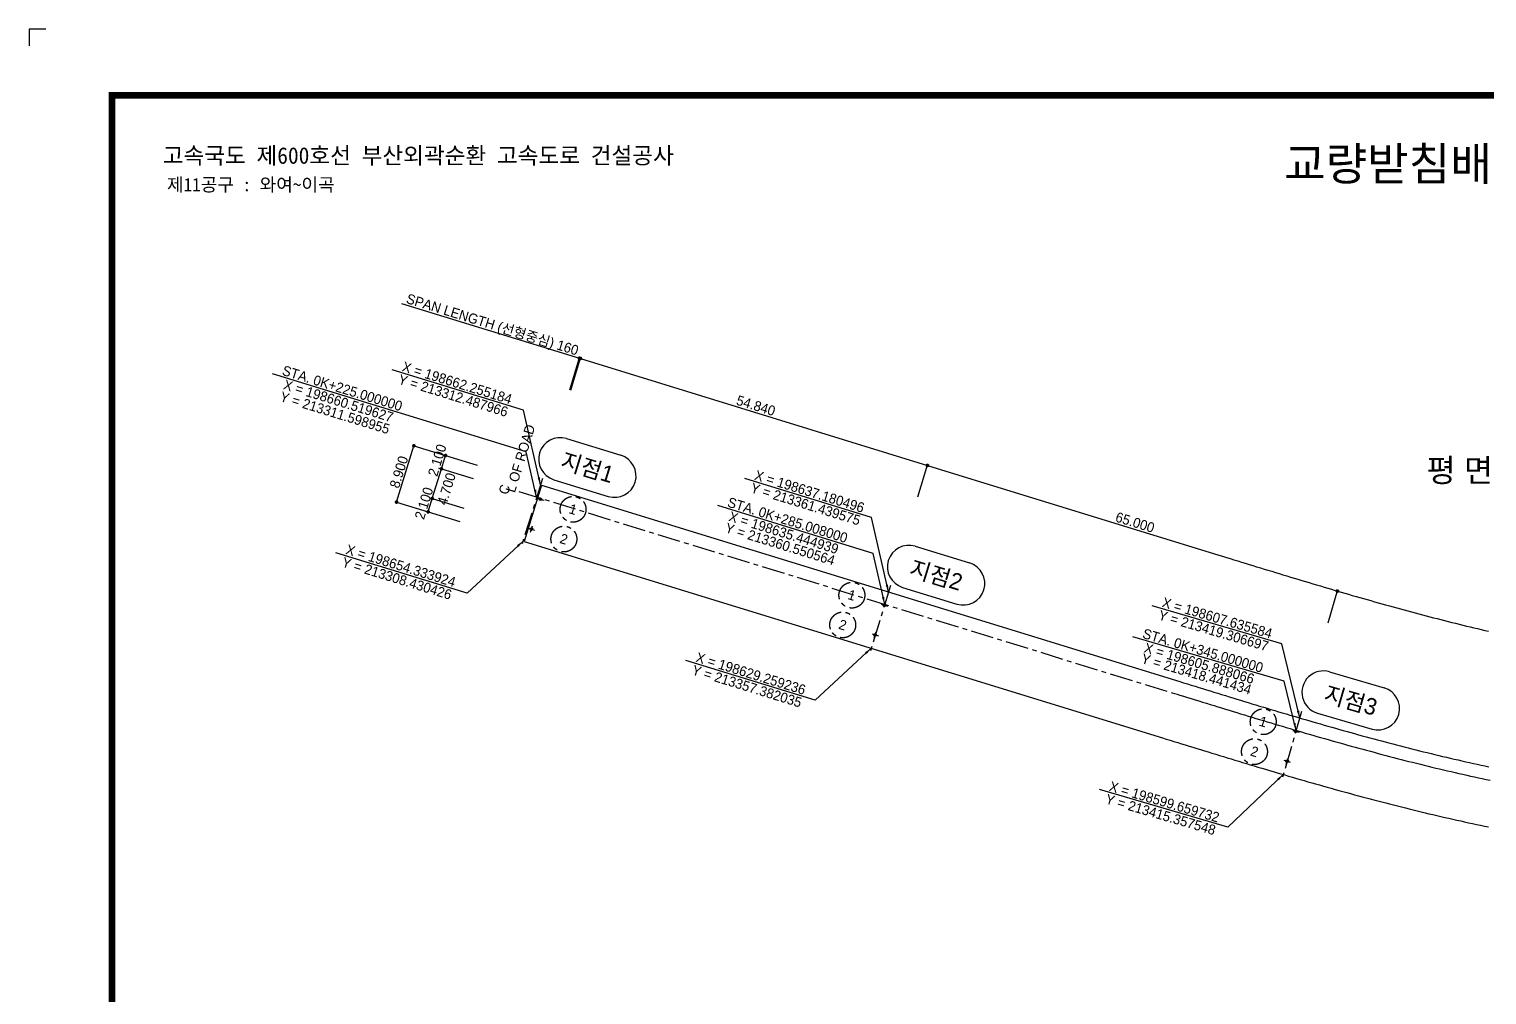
# Model space of a CAD drawing. Header units: feet. Extents: x 0 to 420500, y 0 to 297000.
# Drawn here: x 0 to 220160, y 151147 to 297000 of the extents above; entities that cross this region are included whole.
import ezdxf
from ezdxf.enums import TextEntityAlignment as Align

# ---------------------------------------------------------------- set-up
doc = ezdxf.new("R2010")
doc.units = ezdxf.units.FT
doc.header["$LTSCALE"] = 2750
doc.header["$MEASUREMENT"] = 0
doc.linetypes.add('A-CENTR01', pattern=[2, 1.25, -0.25, 0.25, -0.25])
for name, color, linetype in [('CS-CNTL', 1, 'A-CENTR01'), ('CS-CONC-LEAN', 3, 'CONTINUOUS'), ('CS-CONC-MAJR', 4, 'CONTINUOUS'), ('CS-CONC-REFR', 4, 'A-CENTR01'), ('CS-DIML', 1, 'CONTINUOUS'), ('CS-DIMT', 3, 'CONTINUOUS'), ('CX-BORD-LIN1', 4, 'CONTINUOUS'), ('CX-BORD-LIN2', 3, 'CONTINUOUS'), ('CX-BORD-TEX2', 7, 'CONTINUOUS'), ('CX-BORD-TEX3', 6, 'CONTINUOUS'), ('CX-MISC', 2, 'CONTINUOUS'), ('CZ-TEX1', 6, 'CONTINUOUS'), ('CZ-TEX2', 3, 'CONTINUOUS')]:
    doc.layers.add(name, color=color, linetype=linetype)
doc.styles.add('A_STANDARD', font='')
doc.styles.add('TB_TEXT', font='')
doc.styles.add('TB_WBTXT', font='')
doc.styles.add('TB_WMTXT', font='')
doc.styles.get('A_STANDARD').set_extended_font_data('Dotum')
doc.styles.get('TB_TEXT').set_extended_font_data('DotumChe')
doc.styles.get('TB_WBTXT').set_extended_font_data('Dotum')
doc.styles.get('TB_WMTXT').set_extended_font_data('DotumChe')

# ---------------------------------------------------------------- blocks, each defined once
blk = doc.blocks.new('CXBLKA1-KHCA')
at = {"layer": 'CX-BORD-LIN1', "const_width": 2}
blk.add_lwpolyline([(796, -2.614797267597169e-12), (0, -3.410605131648481e-13), (0, 553.9999999999997), (795.9999999999998, 553.9999999999997)], close=True, dxfattribs=at)
at = {"layer": 'CX-MISC'}
blk.add_lwpolyline([(-20.00200001999224, 573.9999999999997), (-25, 573.9999999999997), (-25, 569.0020000199917)], dxfattribs=at)
at = {"layer": 'CX-BORD-LIN1', "style": 'TB_TEXT'}
for tag, height, p in [('TR_RNUM5', 3, (285.1051166181959, 32.63656332936267)), ('TR_RDAT5', 3.5, (317.5, 32.99999999999977)), ('TR_DGN5', 3.5, (451.1184542177598, 32.99999999999977)), ('TR_CHK5', 3.5, (491.1184542177598, 32.99999999999977)), ('TR_APP5', 3.5, (531.1184542177598, 33)), ('TR_RNUM4', 3, (285.1051166181959, 26.6365633293625)), ('TR_RDAT4', 3.5, (317.5, 26.9999999999996)), ('TR_DGN4', 3.5, (451.1184542177598, 26.9999999999996)), ('TR_CHK4', 3.5, (491.1184542177598, 26.9999999999996)), ('TR_APP4', 3.5, (531.1184542177598, 26.99999999999983)), ('TR_RNUM3', 3, (285.1051166181959, 20.63656332936364)), ('TR_RDAT3', 3.5, (317.5, 21.00000000000068)), ('TR_DGN3', 3.5, (451.1184542177598, 21.00000000000068)), ('TR_CHK3', 3.5, (491.1184542177598, 21.00000000000068)), ('TR_APP3', 3.5, (531.1184542177598, 21.00000000000091)), ('TR_RNUM2', 3, (285.1051166181959, 14.63656332936364)), ('TR_RDAT2', 3.5, (317.5, 15.00000000000068)), ('TR_DGN2', 3.5, (451.1184542177598, 15.00000000000068)), ('TR_CHK2', 3.5, (491.1184542177598, 15.00000000000068)), ('TR_APP2', 3.5, (531.1184542177598, 15.00000000000091)), ('TR_RNUM1', 3, (285.1051166181959, 8.636563329362502)), ('TR_RDAT1', 3.5, (317.5, 8.999999999999602)), ('TR_DGN1', 3.5, (451.1184542177598, 8.999999999999602)), ('TR_CHK1', 3.5, (491.1184542177598, 8.999999999999602)), ('TR_APP1', 3.5, (531.1184542177598, 8.99999999999983))]:
    blk.add_attdef(tag, text='', height=height, dxfattribs=at).set_placement(p, align=Align.MIDDLE_CENTER)
for tag, p in [('TR_RCON5', (342.3033138082338, 32.99999999999977)), ('TR_RCON4', (342.3033138082338, 26.9999999999996)), ('TR_RCON3', (342.3033138082338, 21.00000000000068)), ('TR_RCON2', (342.3033138082338, 15.00000000000068)), ('TR_RCON1', (342.3033138082338, 8.999999999999602))]:
    blk.add_attdef(tag, text='', height=3.5, dxfattribs=at).set_placement(p, align=Align.MIDDLE_LEFT)
at = {"layer": 'CX-BORD-LIN2', "style": 'TB_TEXT'}
blk.add_attdef('TD_VERSION', text='', height=3, rotation=90, dxfattribs=at).set_placement((800.499999405456, 48.01489921212237), align=Align.MIDDLE_CENTER)
at = {"layer": 'CX-BORD-TEX2', "style": 'TB_WMTXT'}
for tag, height, p in [('TB_CNAME', 5, (15.34476638720094, 531.8324131479245)), ('TB_CSCOP', 4, (16.63456755316179, 523.8324131479245))]:
    blk.add_attdef(tag, text='', height=height, dxfattribs=at).set_placement(p, align=Align.BOTTOM_LEFT)
at = {"layer": 'CX-BORD-TEX2', "style": 'TB_WBTXT'}
for tag, height, p in [('TB_MTITIL', 10, (397.9999999999999, 533.3264135606181)), ('TB_STITL', 7, (397.9999999999999, 518.3264135606181))]:
    blk.add_attdef(tag, text='', height=height, dxfattribs=at).set_placement(p, align=Align.MIDDLE_CENTER)
at = {"layer": 'CX-BORD-TEX3', "style": 'TB_TEXT'}
for tag, height, p in [('TD_LNDST', 4.500000000000001, (215, 31.49999999999909)), ('TD_DSECT', 4.500000000000001, (605.5, 31.50000000000023)), ('TD_DDIST', 4.500000000000001, (654.5, 31.50000000000034)), ('TD_DNAME_TOP', 4.500000000000001, (755, 27.95701132476654)), ('TD_CSECT', 4.500000000000001, (605.5, 22.50000000000023)), ('TD_CDIST', 4.500000000000001, (654.5, 22.50000000000028)), ('TD_DNAME_MAIN', 4.500000000000001, (755, 21.47309584254879)), ('TD_CCOMP', 4.500000000000001, (215.0000000000001, 13.59273296473054)), ('TD_HSCAL', 4.500000000000001, (620.8841087955549, 13.74838269424743)), ('TD_VSCAL', 4.500000000000001, (656.8614607241562, 13.74838269424743)), ('TD_DNAME_BOT', 3, (755, 15.24894304459792)), ('TD_FIELD', 4.500000000000001, (180, 5.125020286179335)), ('TD_CSTEP', 4.500000000000001, (250.7440000000001, 5.125020286178881)), ('TD_DWGCODE', 4.500000000000001, (637, 4.79080374170087)), ('TD_DWGNO', 4.500000000000001, (755, 5.001673382306194))]:
    blk.add_attdef(tag, text='', height=height, dxfattribs=at).set_placement(p, align=Align.MIDDLE_CENTER)
for tag, height, width, p in [('TD_DCOMP', 4.500000000000001, 0.95, (215.0000000000001, 22.58754437093)), ('TD_CNAME', 5, 0.78, (65, 7.595640316786557))]:
    blk.add_attdef(tag, text='', height=height, dxfattribs=dict(at, width=width)).set_placement(p, align=Align.MIDDLE_CENTER)
blk = doc.blocks.new('CZDIMD1-2')
at = {"layer": 'CS-DIML', "const_width": 0.5}
blk.add_lwpolyline([(0.25, 0, 1), (-0.25, 0, 1)], format="xyb", close=True, dxfattribs=at)

msp = doc.modelspace()

# ---------------------------------------------------------------- linework, layer by layer
at = {"layer": 'CS-CNTL'}
for p, q in [((77517.42750350176, 229146.1577018175), (74309.49845850188, 218728.9032058175)), ((73935.00608550187, 227162.6363928175), (173217.7270725018, 196589.1369698175)), ((130081.5556955019, 212959.3597678175), (126873.6266505019, 202542.1052718175)), ((192189.2946855018, 193923.5363358175), (189123.7129665018, 183463.5072378175))]:
    msp.add_line(p, q, dxfattribs=at)
msp.add_lwpolyline([(173217.7270725018, 196589.1369698175), (173791.1547295018, 196412.5563308175), (174364.5872105018, 196235.9913588175), (174938.0293395019, 196059.4577228175), (175511.4859365018, 195882.9710908175), (176084.9618175018, 195706.5471328175), (176658.4617955019, 195530.2015198175), (177231.9906735019, 195353.9499258175), (177805.5532505019, 195177.8080258175), (178379.1543145018, 195001.7914988175), (178952.7986435018, 194825.9160268175), (179526.4910045018, 194650.1972948175), (180100.2361505018, 194474.6509908175), (180674.0388215019, 194299.2928108175), (181247.9037405018, 194124.1384498175), (181821.8356165019, 193949.2036138175), (182395.8391385018, 193774.5040098175), (182969.9189765018, 193600.0553528175), (183544.0797795018, 193425.8733638175), (184118.3261755018, 193251.9737698175), (184692.6627695018, 193078.3723048175), (185267.0941405018, 192905.0847108175), (185841.6248435018, 192732.1267368175), (186416.2594055019, 192559.5141398175), (186991.0023265018, 192387.2626858175), (187565.8580735018, 192215.3881498175), (188140.8310865018, 192043.9063138175), (188715.9257705018, 191872.8329718175), (189291.1464985018, 191702.1839258175), (189866.4976085018, 191531.9749898175), (190441.9834025018, 191362.2219858175), (191017.6081425018, 191192.9407478175), (191593.3760555019, 191024.1471208175), (192169.2913255019, 190855.8569628175), (192745.3580975018, 190688.0861398175), (193321.5804725018, 190520.8505328175), (193897.9625065018, 190354.1660338175), (194474.5082125019, 190188.0485478175), (195051.2215555018, 190022.5139938175), (195628.1064525018, 189857.5783008175), (196205.1667715018, 189693.2574158175), (196782.4063295019, 189529.5672938175), (197359.8288925018, 189366.5239088175), (197937.4381725019, 189204.1432468175), (198515.2378265018, 189042.4413088175), (199093.2314575019, 188881.4341078175), (199671.4226085019, 188721.1376768175), (200249.8147675018, 188561.5680598175), (200828.4113585018, 188402.7413178175), (201407.2157475018, 188244.6735268175), (201986.2312365018, 188087.3807788175), (202565.4610635019, 187930.8791808175), (203144.9084025018, 187775.1848578175), (203724.5763595018, 187620.3139488175), (204304.4679725019, 187466.2826118175), (204884.5862115019, 187313.1070198175), (205464.9339745018, 187160.8033608175), (206045.5140895018, 187009.3878438175), (206626.3293085018, 186858.8766908175), (207207.3823115018, 186709.2861438175), (207788.6756995018, 186560.6324598175), (208370.2119985018, 186412.9319138175), (208951.9936545019, 186266.2007998175), (209534.0230335018, 186120.4554258175), (210116.3024215018, 185975.7121208175), (210698.8340195018, 185831.9872298175), (211281.6199445018, 185689.2971138175), (211864.6622295019, 185547.6581538175), (212447.9628185019, 185407.0867478175), (213031.5235695018, 185267.5993098175), (213615.3462485018, 185129.2122748175), (214199.4325305019, 184991.9420918175), (214783.7840005019, 184855.8052278175), (215368.4021465018, 184720.8181708175), (215953.2883625019, 184586.9974218175), (216538.4439465018, 184454.3595008175), (217123.8700985018, 184322.9209458175), (217709.5679165018, 184192.6983108175), (218295.5384005018, 184063.7081688175), (218881.7824485018, 183935.9671058175), (219468.3008515018, 183809.4917298175), (220055.0942995019, 183684.2986598175), (220642.1633735019, 183560.4045368175)], dxfattribs=at)
at = {"layer": 'CS-CONC-LEAN'}
for p, q in [((76757.99453850184, 226136.3634278175), (77713.70595950179, 225842.0580108175)), ((75374.75907850184, 221644.5197468175), (76330.4704995018, 221350.2143298175)), ((75705.46208050183, 221019.5113268175), (75999.7674975018, 221975.2227488175)), ((128691.3531925018, 210143.8070698175), (129647.0646145018, 209849.5016528175)), ((127308.1177325018, 205651.9633878175), (128263.8291545018, 205357.6579708175)), ((127638.8207345018, 205026.9549678175), (127933.1261515018, 205982.6663898175)), ((190837.6141465018, 191089.2886898175), (191797.2498435018, 190808.0426598175)), ((189515.7578085018, 186579.0009138175), (190475.3935055018, 186297.7548838175)), ((189854.9526425018, 185958.5600498175), (190136.1986715018, 186918.1957468175))]:
    msp.add_line(p, q, dxfattribs=at)
for centre in [(77235.85024850187, 225989.2107198175), (75852.61478950176, 221497.3670378175), (129169.2089035019, 209996.6543608175), (127785.9734435019, 205504.8106788175), (191317.4319945019, 190948.6656748175), (189995.5756575018, 186438.3778988175)]:
    msp.add_circle(centre, 200, dxfattribs=at)
for points in [[(76757.99453850184, 226136.3634278175), (76886.63598050177, 226044.4320448175), (76757.99453850184, 226136.3634278175), (76916.06652250187, 226140.0031868175)], [(77713.70595950179, 225842.0580108175), (77555.63397550187, 225838.4182528175), (77713.70595950179, 225842.0580108175), (77585.06451750186, 225933.9893948175)], [(75374.75907850184, 221644.5197468175), (75503.40052050177, 221552.5883628175), (75374.75907850184, 221644.5197468175), (75532.83106250176, 221648.1595048175)], [(75705.46208050183, 221019.5113268175), (75701.8223225018, 221177.5833108175), (75705.46208050183, 221019.5113268175), (75797.39346450183, 221148.1527698175)], [(75999.7674975018, 221975.2227488175), (75907.83611450181, 221846.5813058175), (75999.7674975018, 221975.2227488175), (76003.40725650184, 221817.1507648175)], [(76330.4704995018, 221350.2143298175), (76172.39851550176, 221346.5745708175), (76330.4704995018, 221350.2143298175), (76201.82905750186, 221442.1457128175)], [(128691.3531925018, 210143.8070698175), (128819.9946345019, 210051.8756858175), (128691.3531925018, 210143.8070698175), (128849.4251765019, 210147.4468278175)], [(129647.0646145018, 209849.5016528175), (129488.9926295019, 209845.8618938175), (129647.0646145018, 209849.5016528175), (129518.4231715018, 209941.4330358175)], [(127308.1177325018, 205651.9633878175), (127436.7591745019, 205560.0320038175), (127308.1177325018, 205651.9633878175), (127466.1897165019, 205655.6031458175)], [(127638.8207345018, 205026.9549678175), (127635.1809765018, 205185.0269518175), (127638.8207345018, 205026.9549678175), (127730.7521185018, 205155.5964108175)], [(127933.1261515018, 205982.6663898175), (127841.1947685018, 205854.0249478175), (127933.1261515018, 205982.6663898175), (127936.7659105018, 205824.5944058175)], [(128263.8291545018, 205357.6579708175), (128105.7571705019, 205354.0182118175), (128263.8291545018, 205357.6579708175), (128135.1877115018, 205449.5893538175)], [(190837.6141465018, 191089.2886898175), (190967.4971995018, 190999.1199998175), (190837.6141465018, 191089.2886898175), (190995.6218025018, 191095.0835698175)], [(191797.2498435018, 190808.0426598175), (191639.2421875019, 190802.2477798175), (191797.2498435018, 190808.0426598175), (191667.3667905019, 190898.2113498175)], [(189515.7578085018, 186579.0009138175), (189645.6408615018, 186488.8322238175), (189515.7578085018, 186579.0009138175), (189673.7654645018, 186584.7957938175)], [(189854.9526425018, 185958.5600498175), (189849.1577625019, 186116.5677058175), (189854.9526425018, 185958.5600498175), (189945.1213315018, 186088.4431028175)], [(190136.1986715018, 186918.1957468175), (190046.0299825019, 186788.3126938175), (190136.1986715018, 186918.1957468175), (190141.9935525018, 186760.1880908175)], [(190475.3935055018, 186297.7548838175), (190317.3858495018, 186291.9600038175), (190475.3935055018, 186297.7548838175), (190345.5104525018, 186387.9235728175)]]:
    msp.add_solid(points, dxfattribs=at)
at = {"layer": 'CS-CONC-MAJR'}
for p, q in [((77376.03591350187, 228143.3574138175), (74756.7177025018, 219637.5257608175)), ((77376.03591350187, 228143.3574138175), (173791.6226355018, 198452.7742418175)), ((74756.7177025018, 219637.5257608175), (171172.3044245018, 189946.9425888175))]:
    msp.add_line(p, q, dxfattribs=at)
for points in [[(173791.6226355018, 198452.7742418175), (174365.0248325018, 198276.2014428175), (174938.3809355018, 198099.6599888175), (175511.6957625018, 197923.1655418175), (176084.9741335018, 197746.7337598175), (176658.2208605018, 197570.3802988175), (177231.4407475018, 197394.1208098175), (177804.6385935019, 197217.9709448175), (178377.8191875018, 197041.9463518175), (178950.9873085018, 196866.0626778175), (179524.1477235018, 196690.3355688175), (180097.3051865018, 196514.7806718175), (180670.4644395018, 196339.4136298175), (181243.6302045018, 196164.2500898175), (181816.8071925018, 195989.3056978175), (182390.0000925018, 195814.5960998175), (182963.2135765018, 195640.1369448175), (183536.4522935018, 195465.9438818175), (184109.7208735019, 195292.0325618175), (184683.0239215018, 195118.4186408175), (185256.3660185018, 194945.1177738175), (185829.7517215018, 194772.1456218175), (186403.1855585019, 194599.5178478175), (186976.6720305018, 194427.2501198175), (187550.2156075018, 194255.3581078175), (188123.8207305018, 194083.8574888175), (188697.4918075018, 193912.7639438175), (189271.2332125019, 193742.0931578175), (189845.0492875018, 193571.8608238175), (190418.9443365019, 193402.0826378175), (190992.9226245019, 193232.7743028175), (191566.9883825018, 193063.9515308175), (192141.1457985018, 192895.6300378175), (192715.3990195019, 192727.8255488175), (193289.7521515018, 192560.5537928175), (193864.2092565019, 192393.8305118175), (194438.7743495018, 192227.6714508175), (195013.4514035018, 192062.0923678175), (195588.2443395018, 191897.1090248175), (196163.1570325019, 191732.7371948175), (196738.1933055018, 191568.9926618175), (197313.3569325018, 191405.8912148175), (197888.6516315019, 191243.4486578175), (198464.0810695018, 191081.6807988175), (199039.6488555018, 190920.6034608175), (199615.3585445018, 190760.2324758175), (200191.2136325019, 190600.5836838175), (200767.2175545018, 190441.6729388175), (201343.3736875018, 190283.5161048175), (201919.6853445019, 190126.1290568175), (202496.1557785019, 189969.5276808175), (203072.7881735018, 189813.7278748175), (203649.5856505018, 189658.7455478175), (204226.5512645019, 189504.5966228175), (204803.6879985018, 189351.2970328175), (205380.9987685018, 189198.8627228175), (205958.4864185018, 189047.3096518175), (206536.1537215018, 188896.6537898175), (207114.0033735018, 188746.9111208175), (207692.0379985018, 188598.0976388175), (208270.2601425018, 188450.2293538175), (208848.6722755018, 188303.3222868175), (209427.2767865018, 188157.3924728175), (210006.0759855018, 188012.4559578175), (210585.0720995018, 187868.5288028175), (211164.2672745018, 187725.6270808175), (211743.6635695018, 187583.7668778175), (212323.2629605018, 187442.9642948175), (212903.0673355018, 187303.2354438175), (213483.0784935018, 187164.5964508175), (214063.2981445019, 187027.0634538175), (214643.7279065019, 186890.6526068175), (215224.3693065018, 186755.3800728175), (215805.2237765018, 186621.2620298175), (216386.2926545019, 186488.3146708175), (216967.5771825018, 186356.5541978175), (217549.0785025018, 186225.9968278175), (218130.7976605018, 186096.6587888175), (218712.7355985019, 185968.5563248175), (219294.8931605018, 185841.7056868175), (219877.2710845019, 185716.1231438175), (220459.8700045019, 185591.8249718175)], [(171172.3044245018, 189946.9425888175), (171745.8228215019, 189770.3340078175), (172319.5275265018, 189593.6852168175), (172893.4233695018, 189417.0119068175), (173467.5151805019, 189240.3297828175), (174041.8077945018, 189063.6545668175), (174616.3060425018, 188887.0019978175), (175191.0147555019, 188710.3878318175), (175765.9387585018, 188533.8278388175), (176341.0828765018, 188357.3378108175), (176916.4519255018, 188180.9335558175), (177492.0507145019, 188004.6308998175), (178067.8840455018, 187828.4456888175), (178643.9567105018, 187652.3937878175), (179220.2734895018, 187476.4910798175), (179796.8391515019, 187300.7534698175), (180373.6584515019, 187125.1968828175), (180950.7361285018, 186949.8372638175), (181528.0769065018, 186774.6905808175), (182105.6854925018, 186599.7728198175), (182683.5665715018, 186425.0999918175), (183261.7248125018, 186250.6881298175), (183840.1648595019, 186076.5532878175), (184418.8913345018, 185902.7115448175), (184997.9088365019, 185729.1790018175), (185577.2219385018, 185555.9717848175), (186156.8351845018, 185383.1060418175), (186736.7530915018, 185210.5979488175), (187316.9801485018, 185038.4637018175), (187897.5208115019, 184866.7195278175), (188478.3795055018, 184695.3816748175), (189059.5606195019, 184524.4664168175), (189641.0685085019, 184353.9900578175), (190222.9074935018, 184183.9689258175), (190805.0818545019, 184014.4193738175), (191387.5958325018, 183845.3577858175), (191970.4536295019, 183676.8005708175), (192553.6594055018, 183508.7641658175), (193137.2172745018, 183341.2650378175), (193721.1313085018, 183174.3196798175), (194305.4055325019, 183007.9446148175), (194890.0439245019, 182842.1563948175), (195475.0504115018, 182676.9716018175), (196060.4288715018, 182512.4068438175), (196646.1831325018, 182348.4787638175), (197232.3169655018, 182185.2040308175), (197818.8340895018, 182022.5993458175), (198405.7381665019, 181860.6814408175), (198993.0328015018, 181699.4670768175), (199580.7215415018, 181538.9730478175), (200168.8078705019, 181379.2161778175), (200757.2952125019, 181220.2133228175), (201346.1869285018, 181061.9813708175), (201935.4863135018, 180904.5372398175), (202525.1965985019, 180747.8978828175), (203115.3209445018, 180592.0802818175), (203705.8624445018, 180437.1014528175), (204296.8241215018, 180282.9784458175), (204888.2089255018, 180129.7283398175), (205480.0197345018, 179977.3682498175), (206072.2593495018, 179825.9153228175), (206664.9304965019, 179675.3867378175), (207258.0358235019, 179525.7997088175), (207851.5778995019, 179377.1714808175), (208445.5592105018, 179229.5193338175), (209039.9821615019, 179082.8605808175), (209634.8490745018, 178937.2125688175), (210230.1621855018, 178792.5926758175), (210825.9236425018, 178649.0183168175), (211422.1355065019, 178506.5069378175), (212018.7997475018, 178365.0760198175), (212615.9182445018, 178224.7430768175), (213213.4927825019, 178085.5256558175), (213811.5250545018, 177947.4413378175), (214410.0166555018, 177810.5077378175), (215008.9690815018, 177674.7425028175), (215608.3837325019, 177540.1633148175), (216208.2619065018, 177406.7878878175), (216808.6047985018, 177274.6339708175), (217409.4134995018, 177143.7193428175), (218010.6889975019, 177014.0618178175), (218612.4321695018, 176885.6792428175), (219214.6437885019, 176758.5894968175), (219817.3245145018, 176632.8104908175), (220420.4748965019, 176508.3601678175)]]:
    msp.add_lwpolyline(points, dxfattribs=at)
at = {"layer": 'CS-CONC-REFR'}
for centre in [(82145.81767750182, 224477.2166398175), (80762.58221850183, 219985.3729578175), (124259.2414745018, 211508.6484408175), (122876.0060145018, 207016.8047588175), (186387.3036015019, 192393.5671498175), (185065.4472635018, 187883.2793738175)]:
    msp.add_circle(centre, 1950, dxfattribs=at)
at = {"layer": 'CS-DIML'}
for p, q in [((56258.51803350181, 255573.1854038175), (83109.23042650172, 247304.6747138175)), ((81637.70334150176, 242526.1176058175), (83182.80678050173, 247543.6025688175)), ((81790.61716850172, 242479.0287388175), (83335.7206075018, 247496.5137028175)), ((83109.23042650172, 247304.6747138175), (83262.14425350178, 247257.5858468175)), ((83262.14425350178, 247257.5858468175), (135673.3586185018, 231117.8767798175)), ((75087.16765621041, 233155.8211113892), (36753.40446362134, 244960.4662224429)), ((74648.37439450179, 239446.7334288175), (54843.38328065176, 245545.5578603584)), ((77223.1220865018, 228190.4462808175), (74648.37439450179, 239446.7334288175)), ((55489.5754415018, 225570.7229668175), (58108.89365250187, 234076.5546198175)), ((58108.89365250187, 234076.5546198175), (62887.45076150179, 232605.0275348175)), ((62269.40938550187, 230598.0335498175), (62887.45076150179, 232605.0275348175)), ((62887.45076150179, 232605.0275348175), (67666.00786950183, 231133.5004508175)), ((76649.2265235018, 226326.8090078175), (75087.16765621041, 233155.8211113892)), ((134201.8315335017, 226339.3196708175), (135746.9349725018, 231356.8046348175)), ((60886.17392550188, 226106.1898678175), (62269.40938550187, 230598.0335498175)), ((62269.40938550187, 230598.0335498175), (67047.9664935018, 229126.5064648175)), ((127212.5025865019, 223259.9354948175), (108066.897477584, 229155.7060874893)), ((135673.3586185018, 231117.8767798175), (179677.7309745018, 217567.0026748175)), ((55489.5754415018, 225570.7229668175), (60268.13254950184, 224099.1958818175)), ((60268.13254950184, 224099.1958818175), (60886.17392550188, 226106.1898678175)), ((60886.17392550188, 226106.1898678175), (65664.7310345018, 224634.6627828175)), ((127457.2367382377, 217817.4111853967), (104000.9772121599, 225040.6211256003)), ((60268.13254950184, 224099.1958818175), (65046.68965850188, 222627.6687978175)), ((129787.2502785018, 212003.6483468175), (127212.5025865019, 223259.9354948175)), ((74603.80387550185, 219684.6146278175), (66142.94784350181, 211826.6733418175)), ((66142.94784350181, 211826.6733418175), (46337.95672965178, 217925.4977733583)), ((129213.3547155018, 210140.0110738175), (127457.2367382377, 217817.4111853967)), ((196192.0360335017, 207338.8147168175), (197668.5776865018, 212376.9021268175)), ((189180.0502745018, 204184.0321378175), (169622.8248317273, 209915.7822339522)), ((189557.9926754995, 198502.6165777434), (166714.6599389517, 205197.4452993255)), ((127167.9320675018, 203497.8166938175), (118707.0760365018, 195639.8754078175)), ((191908.0486565018, 192963.9006388175), (189180.0502745018, 204184.0321378175)), ((118707.0760365018, 195639.8754078175), (99203.37061918296, 201645.9207739038)), ((191359.6188995019, 191092.6110298175), (189557.9926754995, 198502.6165777434)), ((189404.9589955019, 184423.1429348175), (181052.0400295018, 176450.5604938175)), ((181052.0400295018, 176450.5604938175), (161636.2831413771, 182140.8495753817))]:
    msp.add_line(p, q, dxfattribs=at)
for points in [[(179677.7309745018, 217567.0026748175), (180250.9373295018, 217390.4901828175), (180823.7058995018, 217214.1296348175), (181396.0414895017, 217037.9366428175), (181967.9488925018, 216861.9267858175), (182539.4328865018, 216686.1156058175), (183110.4982335018, 216510.5186118175), (183681.1496755017, 216335.1512778175), (184251.3919385017, 216160.0290428175), (184821.2297285018, 215985.1673138175), (185390.6677275018, 215810.5814628175), (185959.7105965018, 215636.2868328175), (186528.3629745018, 215462.2987288175), (187096.6294725018, 215288.6324278175), (187664.5146765017, 215115.3031738175), (188232.0231465017, 214942.3261808175), (188799.1594105018, 214769.7166288175), (189365.9279705018, 214597.4896698175), (189932.3332945018, 214425.6604258175), (190498.3798185018, 214254.2439858175), (191064.0719465017, 214083.2554128175), (191629.4140475017, 213912.7097398175), (192194.4104515018, 213742.6219678175), (192759.0654555018, 213573.0070728175), (193323.3833165017, 213403.8800018175), (193887.3682515018, 213235.2556728175), (194451.0244365018, 213067.1489768175), (195014.3560075017, 212899.5747768175), (195577.3670565018, 212732.5479108175), (196140.0616305018, 212566.0831888175), (196702.4437315018, 212400.1953928175), (197264.5173165018, 212234.8992808175), (197598.2661795018, 212136.9932018175)], [(197598.2661795018, 212136.9932018175), (198159.8560365017, 211972.6707048175), (198721.1474135017, 211808.9780518175), (199282.1440875018, 211645.9299108175), (199842.8497885017, 211483.5409218175), (200403.2681885017, 211321.8256998175), (200963.4029075018, 211160.7988378175), (201523.2575125018, 211000.4749028175), (202082.8355095017, 210840.8684388175), (202642.1403505018, 210681.9939638175), (203201.1754275018, 210523.8659758175), (203759.9440725017, 210366.4989468175), (204318.4495585018, 210209.9073268175), (204876.6950935018, 210054.1055428175), (205434.6838255017, 209899.1079978175), (205992.4188365018, 209744.9290738175), (206549.9031425018, 209591.5831298175), (207107.1396955018, 209439.0845018175), (207664.1313765018, 209287.4475038175), (208220.8810025018, 209136.6864298175), (208777.3913165018, 208986.8155498175), (209333.6649925017, 208837.8491108175), (209889.7046335018, 208689.8013428175), (210445.5127675018, 208542.6864488175), (211001.0918495017, 208396.5186138175), (211556.4442605018, 208251.3119998175), (212111.5723025018, 208107.0807488175), (212666.4782045018, 207963.8389808175), (213221.1641115018, 207821.6007938175), (213775.6320945018, 207680.3802658175), (214329.8841415017, 207540.1914528175), (214883.9221575018, 207401.0483908175), (215437.7479685018, 207262.9650928175), (215991.3633145017, 207125.9555528175), (216544.7698505018, 206990.0337408175), (217097.9691485018, 206855.2136098175), (217650.9626895018, 206721.5090868175), (218203.7518715018, 206588.9340818175), (218756.3379995017, 206457.5024798175), (219308.7222915017, 206327.2281468175), (219860.9058735018, 206198.1249268175), (220412.8897805018, 206070.2066418175)]]:
    msp.add_lwpolyline(points, dxfattribs=at)
for points in [[(77223.1220865018, 228190.4462808175), (77156.56193350186, 229303.6312858175), (77223.1220865018, 228190.4462808175), (76799.12680450187, 229221.8720468175)], [(76649.2265235018, 226326.8090078175), (76582.66637050186, 227439.9940138175), (76649.2265235018, 226326.8090078175), (76225.23124150187, 227358.2347748175)], [(74603.80387550185, 219684.6146278175), (73673.03745750186, 219070.3793408175), (74603.80387550185, 219684.6146278175), (73922.56060050183, 218801.7110588175)], [(129787.2502785018, 212003.6483468175), (129720.6901255018, 213116.8333518175), (129787.2502785018, 212003.6483468175), (129363.2549965018, 213035.0741128175)], [(129213.3547155018, 210140.0110738175), (129146.7945625018, 211253.1960798175), (129213.3547155018, 210140.0110738175), (128789.3594335018, 211171.4368408175)], [(127167.9320675018, 203497.8166938175), (126237.1656505018, 202883.5814068175), (127167.9320675018, 203497.8166938175), (126486.6887925018, 202614.9131248175)], [(191908.0486565018, 192963.9006388175), (191826.3153655018, 194076.0745368175), (191908.0486565018, 192963.9006388175), (191470.0283335019, 193989.4489348175)], [(191359.6188995019, 191092.6110298175), (191277.8856085018, 192204.7849278175), (191359.6188995019, 191092.6110298175), (190921.5985765018, 192118.1593258175)], [(189404.9589955019, 184423.1429348175), (188482.6547915018, 183796.2728798175), (189404.9589955019, 184423.1429348175), (188735.8182805018, 183531.0320598175)]]:
    msp.add_solid(points, dxfattribs=at)
at = {"layer": 'CZ-TEX2'}
for p, q in [((81156.25093182875, 235168.6578951706), (89375.36915782874, 232637.6313091707)), ((79243.26572082867, 228956.5336541706), (87462.38394782867, 226425.5070681706)), ((133826.4550269051, 218907.1291478666), (142045.573252905, 216376.1025618665)), ((131913.4698159051, 212695.0049068666), (140132.5880429051, 210163.9783208666)), ((196391.3499759284, 199944.9439847451), (204644.2169699284, 197526.2281327451)), ((194563.2507859283, 193707.3119537451), (202816.1177799284, 191288.5961017451))]:
    msp.add_line(p, q, dxfattribs=at)
for centre, start, end in [((80199.7583258287, 232062.5957751707), 72.88410818344971, 252.8841081834497), ((88418.8765528287, 229531.5691881707), 252.8841081834497, 72.88410818344971), ((132869.962421905, 215801.0670278665), 72.88410818344971, 252.8841081834497), ((141089.0806479051, 213270.0404418666), 252.8841081834497, 72.88410818344971), ((195477.3003809283, 196826.1279687451), 73.66541430015997, 253.66541430016), ((203730.1673749284, 194407.4121177451), 253.66541430016, 73.66541430015997)]:
    msp.add_arc(centre, 3250, start, end, dxfattribs=at)

# ---------------------------------------------------------------- block references
at = {"layer": 'CS-DIML', "xscale": 550.0000000000018, "yscale": 550.0000000000018, "zscale": 550.0000000000018, "rotation": 10.00718499999998}
for p in [(83109.23042650172, 247304.6747138175), (83262.14425350178, 247257.5858468175), (83262.14425350178, 247257.5858468175), (58108.89365250187, 234076.5546198175), (62887.45076150179, 232605.0275348175), (135673.3586185018, 231117.8767798175), (135673.3586185018, 231117.8767798175), (62269.40938550187, 230598.0335498175), (62269.40938550187, 230598.0335498175), (55489.5754415018, 225570.7229668175), (60886.17392550188, 226106.1898678175), (60886.17392550188, 226106.1898678175), (60268.13254950184, 224099.1958818175), (197598.2661795018, 212136.9932018175), (197598.2661795018, 212136.9932018175)]:
    msp.add_blockref('CZDIMD1-2', p, dxfattribs=at)
at = {"layer": 'CX-MISC'}
ref = msp.add_blockref('CXBLKA1-KHCA', (12500, 10000.0000000002), dxfattribs=dict(at, xscale=500, yscale=500, zscale=500))
ref.add_attrib('TB_MTITIL', '교량받침배치도', dxfattribs={"layer": 'CX-BORD-TEX2', "height": 5000, "style": 'TB_WBTXT'}).set_placement((211500, 276663.2067803061), align=Align.MIDDLE_CENTER)
ref.add_attrib('TB_CNAME', '고속국도 제600호선 부산외곽순환 고속도로 건설공사', dxfattribs={"layer": 'CX-BORD-TEX2', "height": 2500, "style": 'TB_WMTXT'}).set_placement((20172.3831935972, 275916.2065739604), align=Align.BOTTOM_LEFT)
ref.add_attrib('TB_CSCOP', '제11공구 : 와여~이곡', dxfattribs={"layer": 'CX-BORD-TEX2', "height": 2000, "style": 'TB_WMTXT'}).set_placement((20817.28377658874, 271916.2065739604), align=Align.BOTTOM_LEFT)

# ---------------------------------------------------------------- texts
at = {"layer": 'CS-CONC-REFR', "style": 'A_STANDARD'}
for s, rotation, p in [('1', 342.884108, (81925.08861550177, 223760.4330738175)), ('2', 342.884108, (80541.85315550189, 219268.5893918175)), ('1', 342.884108, (124038.5124115018, 210791.8648748175)), ('2', 342.884108, (122655.2769515018, 206300.0211928175)), ('1', 343.665414, (186176.3690795018, 191673.8403768175)), ('2', 343.665414, (184854.5127415018, 187163.5526008175))]:
    msp.add_text(s, height=1500, rotation=rotation, dxfattribs=at).set_placement(p, align=Align.CENTER)
at = {"layer": 'CS-DIMT', "style": 'A_STANDARD'}
for s, rotation, p in [('SPAN LENGTH (선형중심) 160', 342.884108, (69757.45058450173, 251677.8579138175)), ('X = 198662.255184', 342.884108, (64418.03633488691, 242858.6879525982)), ('STA. 0K+225.000000', 342.884108, (47078.397224513, 242042.5338452003)), ('Y = 213312.487966', 342.884108, (63829.42550088698, 240947.2651085982)), ('Y = 213311.598955', 342.884108, (45966.21662931808, 238337.942209035)), ('X = 198660.519627', 342.884108, (46489.78639151307, 240131.1110022003)), ('54.840', 342.884108, (109541.3277905018, 239426.6591688175)), ('2.100', 432.884108, (62339.50221750187, 231675.1068968175)), ('8.900', 432.884108, (56560.30669150187, 229897.2151478175)), ('4.700', 432.884108, (63745.01813154377, 227339.144282289)), ('X = 198637.180496', 342.884108, (117641.5505317599, 226468.8361795368)), ('2.100', 432.884108, (60338.22538250184, 225176.2692288175)), ('Y = 213361.439575', 342.884108, (117052.9396977599, 224557.4133355368)), ('STA. 0K+285.008000', 342.884108, (114331.4556275734, 222140.5025646163)), ('Y = 213360.550564', 342.884108, (113204.5388902593, 218508.356405734)), ('X = 198635.444939', 342.884108, (113742.8447935734, 220229.0797216163)), ('65.000', 342.884108, (166807.5561775018, 221791.8785828175)), ('X = 198654.333924', 342.884108, (55912.60978388693, 215238.6278655982)), ('Y = 213308.430426', 342.884108, (55323.99894988688, 213327.2050225982)), ('Y = 213419.306697', 343.665414, (178670.7336377437, 205440.4501495796)), ('X = 198607.635584', 343.665414, (179233.2256957436, 207359.7215435795)), ('STA. 0K+345.000000', 343.665414, (177078.4815023027, 202420.5752115014)), ('X = 198629.259236', 342.884108, (108778.0236733315, 198959.0508658624)), ('Y = 213418.441434', 343.665414, (176087.036144777, 198882.5563346478)), ('X = 198605.888066', 343.665414, (176515.9894443026, 200501.3038175015)), ('Y = 213357.382035', 342.884108, (108189.4128393315, 197047.6280228624)), ('X = 198599.659732', 343.665414, (171246.6840053082, 179584.7888847181)), ('Y = 213415.357548', 343.665414, (170684.1919473083, 177665.5174907181))]:
    msp.add_text(s, height=1500, rotation=rotation, dxfattribs=at).set_placement(p, align=Align.CENTER)
for s, p in [('L OF ROAD', (73349.93677858473, 226889.7912165335)), ('C', (72291.35395803035, 226583.0492421208))]:
    msp.add_text(s, height=1500, rotation=72.88410800000008, dxfattribs=at).set_placement(p)
at = {"layer": 'CZ-TEX1', "style": 'A_STANDARD'}
msp.add_text('평 면 도', height=3500, dxfattribs=at).set_placement((218909.9005677891, 228612.419093029), align=Align.CENTER)
at = {"layer": 'CZ-TEX2', "style": 'A_STANDARD'}
for s, rotation, p in [('지점1', 342.884108, (83941.43566782866, 229602.4432041706)), ('지점2', 342.884108, (136611.6397639051, 213340.9144568666)), ('지점3', 343.665414, (199252.1763409283, 194417.2254217451))]:
    msp.add_text(s, height=2500, rotation=rotation, dxfattribs=at).set_placement(p, align=Align.CENTER)

doc.saveas('drawing.dxf')
